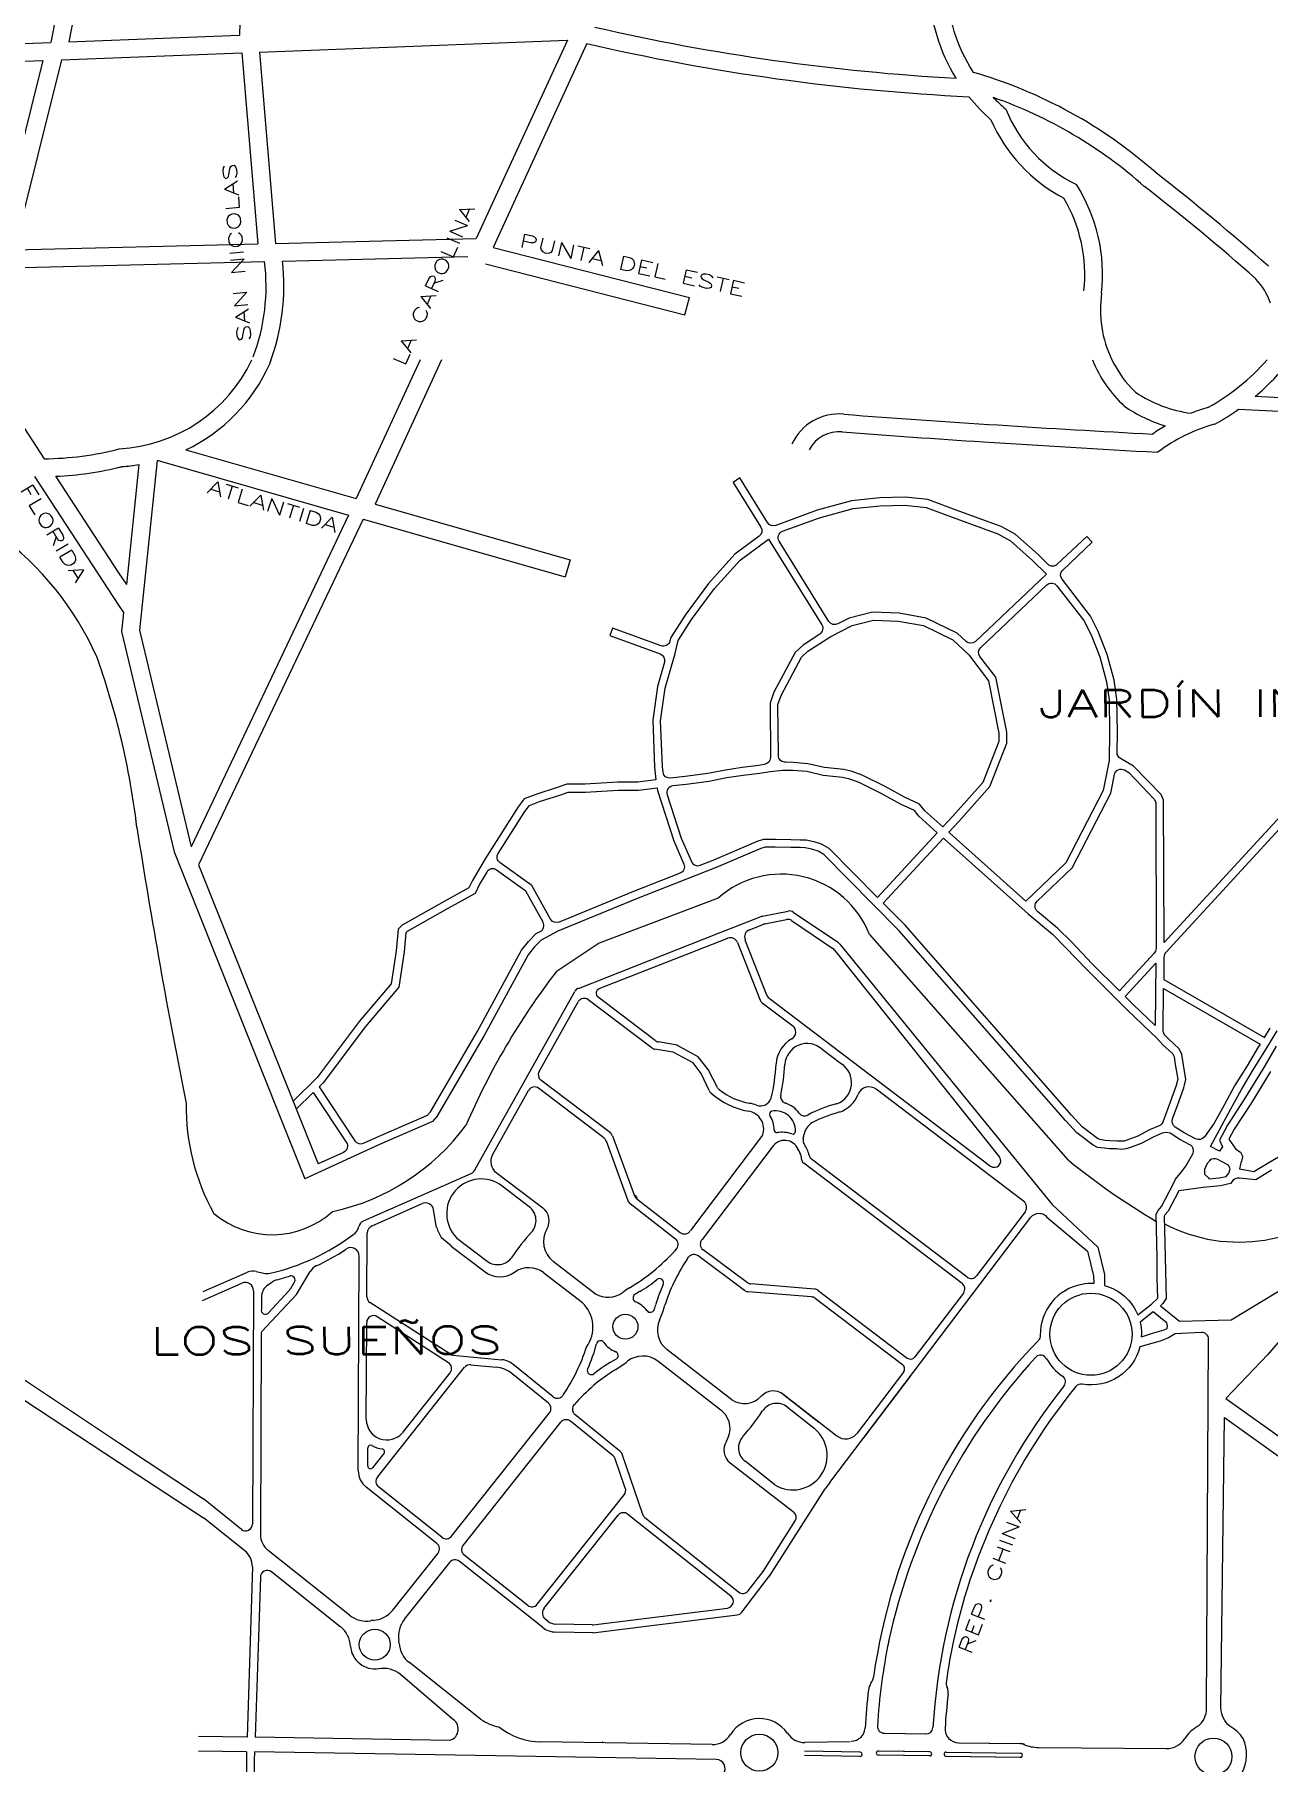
# Model space of a CAD drawing. Header units: millimetres. Extents: x 4374322 to 4409026, y 6503580 to 6534206.
# Drawn here: x 4377345 to 4378246, y 6530051 to 6531313 of the extents above; entities that cross this region are included whole.
import ezdxf

# ---------------------------------------------------------------- set-up
doc = ezdxf.new("R2010")
doc.units = ezdxf.units.MM
for name, color, linetype in [('LINEA CALLE', 252, 'Continuous'), ('NOMBRE BARRIO', 8, 'Continuous'), ('NOMBRE CALLE', 252, 'Continuous')]:
    doc.layers.add(name, color=color, linetype=linetype)
doc.styles.add('ROMANS', font='romans')
doc.styles.add('S1', font='ROMANS')

msp = doc.modelspace()

# ---------------------------------------------------------------- linework, layer by layer
at = {"layer": 'LINEA CALLE', "transparency": 33554687}
for p, q in [((4377371.3, 6531382.1), (4377356.7, 6531306.9)), ((4377384.6, 6531382.6), (4377370, 6531307.4)), ((4377496.4, 6531386.3), (4377494.7, 6531312.2)), ((4377247.6, 6531302.7), (4377356.7, 6531306.9)), ((4377370, 6531307.4), (4377494.7, 6531312.2)), ((4377509.2, 6531299.8), (4377734.2, 6531308.5)), ((4377734.2, 6531308.5), (4377667.5, 6531163.7)), ((4377748.2, 6531306.1), (4377679.8, 6531157.2)), ((4377247.7, 6531289.7), (4377351, 6531293.7)), ((4377351, 6531293.7), (4377316.4, 6531155)), ((4377364.5, 6531294.2), (4377329.9, 6531155.4)), ((4377364.5, 6531294.2), (4377496.2, 6531299.3)), ((4377496.2, 6531299.3), (4377507.9, 6531159.8)), ((4377509.2, 6531299.8), (4377520.9, 6531160.1)), ((4377329.9, 6531155.4), (4377507.9, 6531159.8)), ((4377520.9, 6531160.1), (4377667.5, 6531163.7)), ((4377679.8, 6531157.2), (4377823.2, 6531120.5)), ((4377326.7, 6531142.3), (4377512.9, 6531146.9)), ((4377526, 6531147.2), (4377661.4, 6531150.6)), ((4377674.3, 6531145.2), (4377819.9, 6531107.9)), ((4377819.9, 6531107.9), (4377823.2, 6531120.5)), ((4377308.5, 6531069.3), (4377352, 6531002.8)), ((4377626.5, 6531075), (4377579.8, 6530973.7)), ((4377642.1, 6531075), (4377593.7, 6530969.7)), ((4378236.5, 6531048.4), (4378285.6, 6531046.1)), ((4378224.3, 6531039), (4378285.8, 6531036)), ((4377455.4, 6531009.3), (4377579.8, 6530973.7)), ((4377344.9, 6530989.8), (4377406.3, 6530895.8)), ((4377360.3, 6530990), (4377406.3, 6530919.6)), ((4377421.1, 6530998.5), (4377412, 6530910.9)), ((4377434.5, 6531001.4), (4377421.5, 6530877.6)), ((4377435.1, 6531001.6), (4377574.3, 6530961.7)), ((4377593.7, 6530969.7), (4377736.1, 6530928.9)), ((4377574.3, 6530961.7), (4377459.3, 6530719.3)), ((4377584.8, 6530958.7), (4377464.6, 6530706.2)), ((4377584.8, 6530958.7), (4377732.5, 6530916.5)), ((4377736.1, 6530928.9), (4377732.5, 6530916.5)), ((4377406.3, 6530919.6), (4377412, 6530910.9)), ((4377406.3, 6530895.8), (4377409.8, 6530890.5)), ((4377409.8, 6530890.5), (4377408.4, 6530876.7)), ((4377408.4, 6530876.7), (4377446.8, 6530715.6)), ((4377421.5, 6530877.6), (4377459.3, 6530719.3)), ((4377446.8, 6530715.6), (4377542.3, 6530477)), ((4377464.6, 6530706.2), (4377552, 6530487.8)), ((4377844.1, 6530681.9), (4377757.3, 6530649)), ((4377844.5, 6530656.2), (4377875.7, 6530668.4)), ((4377867, 6530658.8), (4377877.5, 6530662.9)), ((4377876.5, 6530668.7), (4377895.3, 6530672.5)), ((4377878.2, 6530663.1), (4377894.1, 6530666.3)), ((4377897.9, 6530665.6), (4377928, 6530645.1)), ((4377899.1, 6530671.7), (4377932, 6530649.4)), ((4377742.1, 6530616), (4377844.5, 6530656.2)), ((4377757.4, 6530615.8), (4377851.2, 6530652.6)), ((4377858.4, 6530649.4), (4377874.9, 6530607.4)), ((4377863.8, 6530651.5), (4377879.6, 6530611.3)), ((4378100, 6530490.6), (4377954.9, 6530655.3)), ((4377757.3, 6530649), (4377725.8, 6530628.1)), ((4377929.1, 6530644), (4378049.6, 6530492.7)), ((4377933.1, 6530648.4), (4378088.2, 6530458.2)), ((4377666.6, 6530483.5), (4377739.6, 6530613.8)), ((4377713.5, 6530555.4), (4377741.9, 6530606.2)), ((4377796, 6530572.3), (4377749.3, 6530607.7)), ((4377798.2, 6530577.9), (4377756.5, 6530609.6)), ((4377876.4, 6530605.5), (4377898.7, 6530588.6)), ((4377881.4, 6530608.9), (4378043.2, 6530486.2)), ((4377814.3, 6530574.5), (4377800.6, 6530576.9)), ((4377829.7, 6530566), (4377814.1, 6530574.5)), ((4377811.1, 6530569.5), (4377798, 6530571.5)), ((4377825.9, 6530561.5), (4377811.3, 6530569.5)), ((4377831.9, 6530553.8), (4377825.9, 6530561.5)), ((4377836.9, 6530556.8), (4377829.7, 6530566)), ((4377920.1, 6530571.5), (4377934.2, 6530560.9)), ((4377765.5, 6530510.5), (4377714.8, 6530548.9)), ((4377837.6, 6530541.3), (4377831.9, 6530553.8)), ((4377843.8, 6530543.6), (4377836.9, 6530556.8)), ((4377679.4, 6530494.4), (4377705.7, 6530541.4)), ((4377760.6, 6530506.9), (4377713.1, 6530543)), ((4378067.3, 6530460.6), (4377959.6, 6530542.3)), ((4377762.3, 6530504.6), (4377778.3, 6530461)), ((4377767.1, 6530508.2), (4377783.2, 6530464.6)), ((4377876.7, 6530508.8), (4377823.9, 6530439.1)), ((4377883.7, 6530500.1), (4377832.5, 6530432.6)), ((4378022.4, 6530400.5), (4377906.7, 6530488.3)), ((4378026.2, 6530405), (4377912.4, 6530491.3)), ((4377625.1, 6530463.7), (4377663.8, 6530480.9)), ((4377682, 6530481.5), (4377716.1, 6530455.7)), ((4377585.2, 6530446.1), (4377625.1, 6530463.7)), ((4377706.2, 6530456.5), (4377686.4, 6530471.6)), ((4377784.8, 6530462.3), (4377816.5, 6530437.8)), ((4377591.4, 6530442.6), (4377628, 6530458.8)), ((4377638.6, 6530441.4), (4377636.4, 6530454.3)), ((4377780, 6530458.8), (4377813.1, 6530433.1)), ((4378068.4, 6530452.8), (4378032.9, 6530406.1)), ((4378079.7, 6530451.2), (4378079.7, 6530451.2)), ((4377587.6, 6530390.7), (4377587.8, 6530437.2)), ((4377649.4, 6530427.6), (4377642.2, 6530433.9)), ((4377649.2, 6530427.8), (4377674, 6530408.9)), ((4377653.4, 6530433.6), (4377675.5, 6530416.8)), ((4377812.7, 6530424.4), (4377814, 6530426.1)), ((4377865.6, 6530401), (4377833.2, 6530425.1)), ((4377972.6, 6530432.6), (4377972.6, 6530432.6)), ((4377506.8, 6530409.3), (4377512.3, 6530408)), ((4377536.1, 6530392.5), (4377546.2, 6530409.3)), ((4377581.3, 6530263.8), (4377581.9, 6530420.2)), ((4377723.6, 6530416.8), (4377754.5, 6530392.8)), ((4377821.3, 6530417.8), (4377822.6, 6530419.6)), ((4377863.5, 6530395.4), (4377829.6, 6530420.6)), ((4377467.6, 6530388), (4377496.4, 6530400.7)), ((4377468.1, 6530394.6), (4377500.4, 6530408.8)), ((4377515.2, 6530399.4), (4377518.7, 6530401.7)), ((4377532, 6530396.9), (4377534.6, 6530401.3)), ((4377717, 6530408.3), (4377745.1, 6530386.5)), ((4377914.6, 6530396.4), (4377868.2, 6530400.1)), ((4377238.3, 6530396.1), (4377406.3, 6530284.3)), ((4377504.8, 6530395.2), (4377504.1, 6530224.8)), ((4377510.6, 6530390.4), (4377510.6, 6530381.8)), ((4377510.9, 6530365.4), (4377536.1, 6530392.5)), ((4377515.8, 6530379.1), (4377530.7, 6530395.2)), ((4377648.1, 6530349), (4377589.9, 6530386.5)), ((4377912.5, 6530390.7), (4377866.1, 6530394.4)), ((4377915.1, 6530389.7), (4377978.8, 6530341.4)), ((4377917.2, 6530395.4), (4377982.3, 6530346)), ((4378023.4, 6530393.5), (4377987.9, 6530346.8)), ((4377238, 6530380.5), (4377406.3, 6530269.9)), ((4377587.2, 6530301.1), (4377587.5, 6530372)), ((4377647.2, 6530342.6), (4377595.2, 6530376.2)), ((4377510.5, 6530364.4), (4377509.9, 6530217.2)), ((4377650.3, 6530348.2), (4377686.3, 6530344.8)), ((4377854.1, 6530315.5), (4377806.8, 6530352.3)), ((4377595.3, 6530259), (4377659, 6530339.3)), ((4377613.8, 6530291.6), (4377648.4, 6530335.3)), ((4377663.4, 6530341.1), (4377682.2, 6530339.3)), ((4377720.2, 6530313), (4377693.5, 6530334.7)), ((4377723.6, 6530317.7), (4377694.3, 6530341.5)), ((4377769.6, 6530345.2), (4377769.6, 6530345.2)), ((4377847.5, 6530307), (4377800.2, 6530343.7)), ((4377979.6, 6530335.8), (4377945.7, 6530291.2)), ((4377984.7, 6530333), (4377950.4, 6530287.7)), ((4377891.4, 6530319.8), (4377930.8, 6530289.2)), ((4377891.9, 6530319.4), (4377917.8, 6530299.3)), ((4377894.8, 6530310.2), (4377914.3, 6530294.7)), ((4377649.5, 6530215.9), (4377721, 6530306)), ((4377657.9, 6530209.2), (4377729.3, 6530299.1)), ((4377767.5, 6530274.6), (4377736.4, 6530299.9)), ((4377772.4, 6530278.1), (4377739.5, 6530304.8)), ((4377406.3, 6530284.3), (4377468.2, 6530243.1)), ((4377588.3, 6530267.2), (4377588.4, 6530280.4)), ((4377591.9, 6530265.9), (4377600.2, 6530276.4)), ((4377776.4, 6530250.9), (4377769.1, 6530272.3)), ((4377789.1, 6530231.8), (4377774, 6530275.8)), ((4377885.7, 6530253.3), (4377863.9, 6530270.6)), ((4377406.3, 6530269.9), (4377468.2, 6530229.3)), ((4377853.1, 6530269.5), (4377899.2, 6530233.6)), ((4377638.8, 6530210.6), (4377587.1, 6530251.6)), ((4377642.4, 6530215.1), (4377596.1, 6530251.9)), ((4377712.1, 6530166.2), (4377775.6, 6530246.1)), ((4377881.7, 6530186.8), (4377922.3, 6530250.6)), ((4377925.7, 6530255.1), (4377922.3, 6530250.6)), ((4377496, 6530220.9), (4377468.2, 6530243.1)), ((4377498.4, 6530205.3), (4377468.2, 6530229.3)), ((4377717, 6530163), (4377771.2, 6530231.2)), ((4377778.2, 6530232), (4377853.5, 6530172.3)), ((4377790.7, 6530229.5), (4377859.1, 6530175.2)), ((4377877, 6530190.2), (4377900.4, 6530227)), ((4377574.9, 6530158.3), (4377515.6, 6530205.4)), ((4377606.6, 6530161.9), (4377639.6, 6530203.6)), ((4377615, 6530155.2), (4377648.1, 6530196.8)), ((4377716.1, 6530149.2), (4377655.1, 6530197.7)), ((4377705.1, 6530165.4), (4377658.4, 6530202.4)), ((4377504, 6530193.5), (4377500.2, 6530069.2)), ((4377509.8, 6530185.9), (4377506, 6530069.1)), ((4377568.2, 6530149.8), (4377517.9, 6530189.8)), ((4377861.5, 6530160.4), (4377881.8, 6530187)), ((4377866.2, 6530176.1), (4377877, 6530190.2)), ((4377752.6, 6530145.3), (4377858.2, 6530158.5)), ((4377753, 6530151.2), (4377851, 6530163.4)), ((4377719.7, 6530153.8), (4377717.9, 6530155.2)), ((4377753, 6530145.4), (4377725.4, 6530145.9)), ((4377752.3, 6530151.2), (4377725.5, 6530151.7)), ((4377670.7, 6530082.2), (4377618.7, 6530123.6)), ((4377649.6, 6530082.7), (4377612, 6530115.1)), ((4377500.2, 6530069.2), (4377464.6, 6530069.7)), ((4377648.3, 6530066.8), (4377506, 6530069.1)), ((4377965.4, 6530072), (4377995.4, 6530071.5)), ((4377966, 6530072), (4377996, 6530071.5)), ((4377499.8, 6530058.4), (4377464.6, 6530058.9)), ((4377499.8, 6530058.4), (4377499.6, 6530052.1)), ((4377505.6, 6530058.3), (4377505.4, 6530052)), ((4377842.8, 6530052.9), (4377505.6, 6530058.3)), ((4377839.8, 6530063.7), (4377714.6, 6530065.7)), ((4377760, 6530065.7), (4377759.7, 6530065.7)), ((4377760, 6530065.1), (4377759.7, 6530065.1)), ((4377947.9, 6530058.1), (4377907.3, 6530058.8)), ((4377940.7, 6530065.7), (4377907.4, 6530065.2)), ((4377998.2, 6530058.4), (4377961.2, 6530059)), ((4377998.2, 6530055.4), (4377961.2, 6530056)), ((4377998.8, 6530058.4), (4377961.8, 6530059)), ((4377998.8, 6530055.4), (4377961.8, 6530056)), ((4378010.7, 6530058.2), (4378065, 6530057.4)), ((4378019.8, 6530065.1), (4378064.5, 6530064.4)), ((4378020.4, 6530065.1), (4378065.1, 6530064.4)), ((4378078.1, 6530061.6), (4378171.5, 6530060.8)), ((4377499.6, 6530052.1), (4377499.6, 6529960.5)), ((4377505.4, 6530052), (4377505.4, 6530029.7)), ((4377947.8, 6530055.1), (4377907.3, 6530055.8)), ((4378010.7, 6530055.2), (4378064.3, 6530054.4)), ((4378011.3, 6530055.2), (4378064.9, 6530054.4))]:
    msp.add_line(p, q, dxfattribs=at)
for points in [[(4378257.9, 6530744.9), (4378169.9, 6530649.4), (4378169.6, 6530753.4), (4378167.7, 6530757.5), (4378147.7, 6530778.4), (4378138.2, 6530783.8, -0.274877), (4378135.6, 6530788.2), (4378135.9, 6530803.1), (4378135.5, 6530827.2), (4378133.5, 6530841.1), (4378128.4, 6530859.9), (4378121.9, 6530876.6), (4378116.1, 6530887.8), (4378095.4, 6530914.8, -0.385083), (4378095.9, 6530921.5), (4378117.4, 6530941.8), (4378113.5, 6530946), (4378091.9, 6530925.7, -0.405195), (4378084.9, 6530925.8), (4378077.9, 6530932.8), (4378061.2, 6530947.7), (4378050.9, 6530953.3), (4378018, 6530965.3), (4377997.4, 6530973), (4377980.7, 6530974.7), (4377962.3, 6530974.2), (4377941.7, 6530972.1), (4377916.5, 6530965.3), (4377886.3, 6530954.1, -0.355829), (4377880.3, 6530956.2), (4377860, 6530988.8), (4377855.2, 6530985.5), (4377875.5, 6530952.9, -0.391926), (4377874.2, 6530946.2), (4377856.4, 6530933.1), (4377837.1, 6530911.7), (4377820, 6530888.6), (4377809.7, 6530872.3), (4377809, 6530869.7, -0.445047), (4377802.5, 6530866.2), (4377767, 6530879.1), (4377765, 6530873.7), (4377801.8, 6530860.3, -0.393), (4377804.9, 6530854.2), (4377799.8, 6530836.4), (4377796.4, 6530811.8), (4377797.7, 6530777.6), (4377798.8, 6530768.3), (4377785.6, 6530766.6), (4377770.9, 6530766.6), (4377747.1, 6530765.1), (4377733.6, 6530765.1), (4377726.7, 6530762.6), (4377711.7, 6530757.9), (4377702.6, 6530754.4), (4377698.2, 6530748.5), (4377674.1, 6530710.5), (4377664.7, 6530694.7), (4377662.2, 6530689.5), (4377644, 6530679.5), (4377613.4, 6530662.2), (4377610.4, 6530659.2), (4377609, 6530643.4), (4377605.4, 6530619.4), (4377582.1, 6530591.8), (4377551.4, 6530550.8), (4377533.7, 6530533.6)], [(4378084.1, 6530918.4), (4378032.1, 6530869.4, -0.397503), (4378025.3, 6530869.4), (4378018.9, 6530875.4), (4377996.2, 6530886.4), (4377976.4, 6530890.1), (4377957, 6530890.8), (4377940, 6530886.4), (4377931.7, 6530882.2, -0.389627), (4377925.1, 6530884), (4377888.8, 6530942.5, -0.475112), (4377891.3, 6530949.8), (4377918.2, 6530959.7), (4377942.8, 6530966.4), (4377962.6, 6530968.4), (4377980.5, 6530968.9), (4377996.1, 6530967.3), (4378015.9, 6530959.8), (4378048.5, 6530948), (4378057.8, 6530942.9), (4378073.9, 6530928.5), (4378084.1, 6530918.4)], [(4377881, 6530944), (4377919.9, 6530881.5, -0.407618), (4377918.4, 6530874.7), (4377906.2, 6530866.7), (4377900.5, 6530861.4), (4377884.8, 6530832.3), (4377882.1, 6530824.3), (4377882.4, 6530784.6, -0.387142), (4377877.9, 6530779.6), (4377877.9, 6530779.6), (4377873.9, 6530778.7), (4377861.7, 6530777.3), (4377849.5, 6530775.4), (4377836.6, 6530772.9), (4377820.2, 6530770.7), (4377809.5, 6530769.5, -0.409264), (4377804, 6530773.9), (4377803.5, 6530778.1), (4377802.2, 6530811.5), (4377805.5, 6530835.2), (4377812.7, 6530860.6), (4377815.1, 6530870), (4377824.8, 6530885.3), (4377841.6, 6530908), (4377860.3, 6530928.8), (4377881, 6530944)], [(4378012.6, 6530730), (4378019.9, 6530737.8), (4378042.7, 6530763.4), (4378055, 6530795.1), (4378055, 6530803.1), (4378047, 6530843.2), (4378035.4, 6530858.4, -0.383863), (4378036, 6530865), (4378084.3, 6530910.6, -0.443956), (4378091.7, 6530910), (4378111.2, 6530884.7), (4378116.6, 6530874.2), (4378122.9, 6530858.1), (4378127.8, 6530839.9), (4378129.7, 6530826.7), (4378130, 6530803.1), (4378129.7, 6530782.3), (4378125.5, 6530760.4), (4378098.2, 6530707.6), (4378068.9, 6530679.7)], [(4378008.3, 6530733.9), (4377995.1, 6530745.7), (4377991.4, 6530750.5), (4377980.4, 6530755.6), (4377966.1, 6530763.4), (4377949.5, 6530771.6), (4377942.1, 6530774.4), (4377936, 6530775.8), (4377921.9, 6530777.2), (4377909.8, 6530780), (4377899.1, 6530780.9), (4377893.7, 6530781.1), (4377893.7, 6530781.1, -0.441813), (4377888.2, 6530786.1), (4377887.9, 6530823.4), (4377890.2, 6530830), (4377905.2, 6530857.8), (4377909.8, 6530862.2), (4377926.5, 6530873.1), (4377942, 6530881), (4377957.7, 6530885), (4377975.8, 6530884.3), (4377994.3, 6530880.9), (4378015.6, 6530870.6), (4378027.3, 6530859.5), (4378041.6, 6530840.7), (4378049.2, 6530802.5), (4378049.2, 6530796.2), (4378037.6, 6530766.4), (4378015.6, 6530741.7), (4378008.3, 6530733.9)], [(4378137.4, 6530614.2), (4378117.5, 6530634), (4378102.2, 6530649.9), (4378092.3, 6530659.8), (4378077.5, 6530672.2, -0.44674), (4378077.3, 6530679.6), (4378102.9, 6530704.1), (4378131.1, 6530758.5), (4378133.7, 6530772.1, -0.512993), (4378141, 6530775.5), (4378144.1, 6530773.7), (4378162.8, 6530754.2), (4378163.8, 6530752.1), (4378164.1, 6530645.1, -0.18899), (4378162.7, 6530641.7), (4378137.4, 6530614.2)], [(4377819.1, 6530706.7, -0.423672), (4377816.4, 6530700.1), (4377782.4, 6530686.7), (4377728, 6530664.4, -0.381251), (4377721.7, 6530666.6), (4377708.2, 6530691.1), (4377684.9, 6530707.7, -0.398585), (4377683.5, 6530714.5), (4377703, 6530745.2), (4377706.3, 6530749.6), (4377713.6, 6530752.4), (4377728.6, 6530757.1), (4377734.7, 6530759.3), (4377747.3, 6530759.3), (4377771.1, 6530760.8), (4377786, 6530760.8), (4377799.6, 6530762.5), (4377799.8, 6530760.5), (4377811.8, 6530723.7), (4377819.1, 6530706.7)], [(4378265.2, 6530744.4), (4378171.1, 6530642.2, 0.185808), (4378169.8, 6530638.9), (4378169.7, 6530622.5), (4378243.4, 6530580.1), (4378247.4, 6530586.9)], [(4378164.9, 6530419.2), (4378164.2, 6530451), (4378165.5, 6530453.8), (4378168.1, 6530456.7), (4378176.3, 6530472.4), (4378176.3, 6530472.4), (4378178.2, 6530476.7), (4378182.9, 6530482.2), (4378185.9, 6530486.1), (4378191, 6530495.2), (4378190.9, 6530494.9, 0.417412), (4378188.8, 6530501.7), (4378181.5, 6530505.6), (4378174.4, 6530510.2), (4378171.6, 6530510.8), (4378168.6, 6530510.2), (4378161.9, 6530507.4), (4378153.1, 6530502.8), (4378144.7, 6530499.6), (4378142, 6530498.7), (4378138.5, 6530498.4), (4378135.2, 6530498.7), (4378130, 6530498.8), (4378126.2, 6530499.2), (4378121.4, 6530499.9), (4378118.1, 6530501.5), (4378106.3, 6530510.6), (4378098, 6530519.6), (4377976.5, 6530658.1), (4377938.7, 6530696.2), (4377921.4, 6530713.8), (4377917.2, 6530716.2), (4377912.7, 6530717.6), (4377907.8, 6530718.6), (4377904, 6530718.8), (4377897.2, 6530719), (4377885.9, 6530719.1), (4377878.5, 6530719.1), (4377875.4, 6530718.2), (4377842.7, 6530704.2), (4377784.6, 6530681.3), (4377727.1, 6530657.8), (4377714.9, 6530651.3), (4377710, 6530646.4), (4377705.5, 6530640.6), (4377673.2, 6530581.5), (4377638.8, 6530522.5), (4377635.6, 6530518.7), (4377596.8, 6530501.9), (4377542.3, 6530477)], [(4377578.9, 6530504.7, 0.368782), (4377585.1, 6530502.9), (4377594.5, 6530507.2), (4377632, 6530523.5), (4377634, 6530525.9), (4377668.1, 6530584.3), (4377700.6, 6530643.8), (4377705.6, 6530650.2), (4377711.4, 6530656), (4377714.3, 6530657.5, 0.418449), (4377716.3, 6530664.4), (4377703.8, 6530687.1), (4377682.4, 6530702.4, 0.437935), (4377675.2, 6530700.9), (4377669.9, 6530692), (4377666.7, 6530685.3), (4377646.8, 6530674.4), (4377617, 6530657.6), (4377616, 6530656.6), (4377614.8, 6530642.8), (4377610.9, 6530616.9), (4377586.7, 6530588.2), (4377555.8, 6530547), (4377552.7, 6530544), (4377578.9, 6530504.7)], [(4378251.8, 6530573.9), (4378242.7, 6530558.2), (4378228.3, 6530534.7), (4378216.2, 6530516.1), (4378210.5, 6530505.2), (4378212.7, 6530500.3), (4378210.3, 6530497), (4378210.3, 6530497), (4378210.3, 6530497, 0.098759), (4378210.3, 6530497), (4378210.3, 6530497), (4378203.8, 6530500.4), (4378218.8, 6530528), (4378226.5, 6530542.2), (4378235.8, 6530557.6), (4378243.5, 6530570.2), (4378252.5, 6530584.9)], [(4378247.7, 6530555.2), (4378233.2, 6530531.6), (4378221.2, 6530513.2), (4378217.3, 6530505.8), (4378222.4, 6530498.5), (4378225.7, 6530496.3), (4378227.4, 6530493), (4378227.4, 6530493, 0.023965), (4378225, 6530484.2), (4378225, 6530484.2), (4378235.5, 6530482.2), (4378245.3, 6530488.2), (4378262.9, 6530498.6)], [(4377548.5, 6530539.9), (4377572.6, 6530503.6, -0.461153), (4377570.6, 6530496.2), (4377552, 6530487.8)], [(4378202.8, 6530476.8), (4378210.2, 6530477.7), (4378215.4, 6530478.7), (4378217.3, 6530481), (4378218.3, 6530484.1), (4378217.1, 6530486.8), (4378211.9, 6530489.6), (4378209.1, 6530491.1, 0.328153), (4378203.2, 6530490.2), (4378204, 6530491), (4378201.3, 6530488), (4378199.4, 6530483.6), (4378199.4, 6530480.2), (4378202.4, 6530477.7), (4378202.8, 6530476.8)], [(4378248.3, 6530483.2), (4378236.9, 6530476.2), (4378224.9, 6530477.5, 0.249579), (4378220.5, 6530475.8), (4378218.5, 6530473.5), (4378211.1, 6530471.9), (4378198.5, 6530470.5), (4378180.6, 6530468.1), (4378172.9, 6530453.3), (4378170.4, 6530450.5), (4378170, 6530449.7), (4378171.4, 6530389.5), (4378169, 6530385.8), (4378167.2, 6530384.2), (4378181.2, 6530372.9), (4378219, 6530373.8), (4378273.6, 6530407)], [(4377925.7, 6530255.1), (4378072.6, 6530448.8, -0.489341), (4378084.4, 6530448.9), (4378114, 6530424), (4378118.4, 6530406.1), (4378118.5, 6530400.4, 0.057547), (4378110, 6530399.8, 0.37054), (4378079.5, 6530362.5, -0.201241), (4378078.1, 6530358.9, 0.158401), (4377957.7, 6530113)], [(4378088.2, 6530458.2), (4378121.5, 6530427.1), (4378126.3, 6530407.1), (4378126.5, 6530399, -0.229941), (4378150.7, 6530377.6), (4378160.7, 6530385.4), (4378165.3, 6530389.7), (4378164.9, 6530404.3), (4378164.9, 6530419.2)], [(4378153.4, 6530361.6), (4378161.5, 6530364.3), (4378170.1, 6530366.5), (4378172.2, 6530367.6), (4378172.5, 6530369.3), (4378171.9, 6530371.7), (4378170.1, 6530373.3), (4378161.9, 6530379.7), (4378161.9, 6530379.7), (4378152.4, 6530372.1, -0.066371), (4378153.5, 6530362.4)], [(4378200.9, 6530090.2), (4378202.4, 6530359.7, 0.431661), (4378197.2, 6530364.7), (4378178, 6530363.7), (4378173.1, 6530360.8), (4378167.1, 6530358.3), (4378152.3, 6530354.1, -0.390135), (4378110.2, 6530326.9, 0.27061), (4378105.4, 6530325.2, 0.116548), (4378016.1, 6530139.8)], [(4378488.5, 6530007.1), (4378423.3, 6529930.9), (4378406.7, 6529931.7), (4378348.6, 6529939.1), (4378288.1, 6529950.2), (4378247.3, 6529960.1), (4378230, 6529981), (4378218.9, 6530035.1, 0.112218), (4378226.7, 6530042.9, 0.241727), (4378227.7, 6530068.1, 0.126022), (4378218, 6530077.1, -0.215355), (4378211.5, 6530090.2), (4378214, 6530302.5), (4378276.6, 6530257.8), (4378357.8, 6530198.7), (4378359.6, 6530198.8), (4378357.8, 6530198.7)]]:
    msp.add_lwpolyline(points, format="xyb", dxfattribs=at)
for points in [[(4378004.3, 6530729.6), (4377990.8, 6530741.8), (4377987.7, 6530745.8), (4377977.8, 6530750.4), (4377963.4, 6530758.3), (4377947.1, 6530766.3), (4377940.5, 6530768.8), (4377935, 6530770.1), (4377920.9, 6530771.5), (4377908.9, 6530774.3), (4377898.8, 6530775.1), (4377891.2, 6530775.1), (4377882.2, 6530774.2), (4377874.7, 6530772.9), (4377862.5, 6530771.5), (4377850.5, 6530769.7), (4377837.5, 6530767.2), (4377820.9, 6530764.9), (4377811.2, 6530763.9, 0.476385), (4377806.9, 6530757.3), (4377817.2, 6530725.7), (4377824.7, 6530708.6, 0.404818), (4377831.1, 6530705.9), (4377840.5, 6530709.6), (4377873.4, 6530723.7), (4377877.6, 6530724.9), (4377886, 6530724.9), (4377897.3, 6530724.8), (4377904.2, 6530724.6), (4377908.5, 6530724.4), (4377914.2, 6530723.2), (4377919.5, 6530721.6), (4377925, 6530718.4), (4377942.8, 6530700.3), (4377960.6, 6530682.4)], [(4378008.7, 6530725.7), (4378009.5, 6530724.9), (4378070.7, 6530670.4), (4378088.4, 6530655.5), (4378098, 6530645.9), (4378113.3, 6530630), (4378143.2, 6530600.1), (4378164.9, 6530579.5), (4378169.1, 6530574.7), (4378176.1, 6530568.4), (4378177.3, 6530566), (4378178.1, 6530560.5), (4378180, 6530549.6), (4378178.8, 6530545.1), (4378174.4, 6530533), (4378169.1, 6530518.4, -0.210762), (4378166.3, 6530515.5), (4378159.4, 6530512.7), (4378150.7, 6530508.1), (4378142.7, 6530505.1), (4378140.8, 6530504.4), (4378138.5, 6530504.3), (4378135.5, 6530504.5), (4378130.4, 6530504.6), (4378126.9, 6530505), (4378123.1, 6530505.5), (4378121.2, 6530506.4), (4378110.2, 6530514.9), (4378102.3, 6530523.5), (4377980.7, 6530662.1), (4377964.7, 6530678.2)], [(4378240, 6530575.3), (4378238.8, 6530573.6), (4378230.5, 6530559.5), (4378221.4, 6530544.9), (4378213.7, 6530530.8), (4378206.4, 6530517.5), (4378199.4, 6530507.6, -0.37408), (4378193, 6530506.1), (4378184.5, 6530510.6), (4378178.1, 6530514.7, -0.349785), (4378176.1, 6530520.6), (4378179.9, 6530531.1), (4378184.4, 6530543.4), (4378185.9, 6530549.4), (4378183.8, 6530561.5), (4378182.9, 6530567.7), (4378180.9, 6530571.9), (4378173.3, 6530578.8), (4378170.6, 6530581.8, -0.187718), (4378169.3, 6530585.2), (4378169.6, 6530615.8)], [(4378215.1, 6530316.5), (4378279.2, 6530270.7), (4378346.2, 6530348, -0.36275), (4378374.1, 6530352.5), (4378437.5, 6530314.8), (4378486.9, 6530378.4), (4378415.8, 6530419.9), (4378372.8, 6530439.6), (4378284.7, 6530394.2), (4378245.8, 6530348.7)]]:
    msp.add_lwpolyline(points, format="xyb", close=True, dxfattribs=at)
for points in [[(4378068.9, 6530679.7), (4378013.4, 6530729.3), (4378012.6, 6530730)], [(4378163.5, 6530580.8), (4378163.5, 6530580.8)], [(4377548.5, 6530539.9), (4377536, 6530527.7)]]:
    msp.add_lwpolyline(points, dxfattribs=at)
msp.add_lwpolyline([(4378141.5, 6530610), (4378164, 6530634.5), (4378163.5, 6530588.8), (4378147.3, 6530604.2)], close=True, dxfattribs=at)
for centre, radius in [((4378116.5, 6530363.4), 30), ((4377776.5, 6530368.9), 9.12), ((4377593.4, 6530136.7), 11.3), ((4377874.3, 6530057.8), 13.5), ((4377874.3, 6530057.8), 13.5), ((4378206, 6530054.9), 13.5), ((4378206, 6530054.9), 13.5)]:
    msp.add_circle(centre, radius, dxfattribs=at)
for centre, radius, start, end in [((4378132.2, 6531351), 134.2, 182.3166, 211.5934), ((4378132.2, 6531351), 121.2, 181.5412, 213.0261), ((4378104.7, 6532845.1), 1566.8, 257.0706, 266.8265), ((4378104.7, 6532845.1), 1579.8, 256.9571, 267.1979), ((4377935.6, 6530954.3), 344, 48.3908, 73.9657), ((4378132.2, 6531351), 134.2, 218.6539, 228.6222), ((4378132.2, 6531351), 121.2, 224.1038, 229.9986), ((4377935.6, 6530954.3), 331, 48.3171, 70.6641), ((4378151.3, 6531297.3), 104.6, 201.9631, 244.2492), ((4378151.3, 6531297.3), 117.6, 203.5461, 242.3414), ((4377160.5, 6529919), 1636.4, 48.4376, 52.1733), ((4378002.4, 6531137.3), 109.6, 353.7948, 30.6274), ((4378002.4, 6531137.3), 122.6, 353.6727, 32.4513), ((4377160.5, 6529919), 1623.4, 48.4603, 52.1886), ((4377367.9, 6531128.7), 146.1, 339.3348, 7.144), ((4377367.9, 6531128.7), 159.1, 339.189, 6.6751), ((4378199.1, 6531099.4), 51.4, 19.4575, 42.4092), ((4378206.6, 6531111.5), 83.2, 171.4715, 205.9688), ((4377400.4, 6531124.2), 114.4, 273.1596, 334.5594), ((4377400.4, 6531124.2), 127.4, 295.6008, 335.9286), ((4377367.9, 6531128.7), 159.1, 339.189, 340.2715), ((4378206.6, 6531111.5), 96.2, 202.2539, 226.919), ((4378206.6, 6531111.5), 83.2, 205.9688, 226.2498), ((4378121.9, 6531183.6), 164.3, 299.1636, 318.6113), ((4378121.9, 6531183.6), 177.3, 310.2871, 322.2169), ((4378201.7, 6531129.6), 107.3, 235.5, 253.3201), ((4378201.7, 6531129.6), 94.3, 236.0951, 262.7616), ((4377932.2, 6530998.2), 37.3, 84.2075, 155.934), ((4378765.5, 6542157.4), 11153, 265.73419, 266.89509), ((4378238.9, 6530911.4), 121, 105.3588, 127.4131), ((4378238.9, 6530911.4), 134, 106.0356, 111.5144), ((4378121.9, 6531183.6), 177.3, 298.6585, 305.3127), ((4377932.2, 6530998.2), 24.3, 83.8427, 152.5916), ((4378765.5, 6542157.4), 11166, 265.7332, 266.26431), ((4378765.5, 6542157.4), 11166, 266.26431, 266.91901), ((4378238.9, 6530911.4), 134, 120.5254, 125.3169), ((4377350.4, 6531227.3), 224.5, 270.3999, 284.5252), ((4377350.4, 6531227.3), 224.5, 284.422, 284.5252), ((4377350.4, 6531227.3), 237.5, 272.3959, 284.2172), ((4377350.4, 6531227.3), 237.5, 283.6168, 284.2172), ((4377400.4, 6531124.2), 127.4, 273.7487, 279.3529), ((4377400.4, 6531124.2), 127.4, 285.5184, 285.7978), ((4377188.7, 6530769.2), 220.3, 23.8064, 54.0544), ((4376853, 6530665.9), 570.7, 14.1669, 19.6895), ((4376853, 6530665.9), 570.7, 6.7929, 14.1669), ((4382283.8, 6531497.4), 4923.8, 188.9264, 191.3084), ((4377890.2, 6530630), 69.4, 21.3626, 131.6118), ((4377877.5, 6530663.8), 5, 101.5303, 111.4177), ((4377879.2, 6530658.2), 5, 101.5303, 111.4177), ((4377895.1, 6530661.4), 5, 55.8313, 101.5303), ((4377896.3, 6530667.6), 5, 55.8313, 101.5303), ((4377853.2, 6530647.4), 5.6, 21.4251, 111.4177), ((4377869.1, 6530653.6), 5.6, 111.4062, 201.4251), ((4377929.2, 6530645.2), 5, 38.5146, 55.8313), ((4377925.2, 6530640.9), 5, 38.5146, 55.8313), ((4378145.2, 6530306.3), 528.6, 142.5046, 156.6416), ((4377743.9, 6530611.4), 5, 111.4177, 150.7549), ((4377758.7, 6530612.4), 3.6, 111.4177, 232.8122), ((4377884.8, 6530613.4), 5.6, 201.4251, 232.8122), ((4377746.3, 6530603.7), 5, 52.8122, 150.7549), ((4377879, 6530609), 4.4, 201.4251, 232.8122), ((4377895.3, 6530584.1), 5.6, 299.3925, 52.8122), ((4377801.6, 6530582.4), 5.6, 232.8122, 260.1135), ((4377909.2, 6530559.4), 22.7, 119.3925, 176.1368), ((4377909.2, 6530559.4), 16.3, 47.9438, 176.1368), ((4377798.7, 6530575.8), 4.4, 232.8122, 261.5857), ((4377745.8, 6530567.9), 140.9, 346.8512, 357.0927), ((4377925.4, 6530547.1), 16.3, 289.4877, 58.1033), ((4377717.8, 6530552.9), 5, 150.7549, 232.8091), ((4377762.6, 6530566.4), 130.4, 347.4753, 357.3907), ((4377710.1, 6530539), 5, 52.8091, 150.7549), ((4377842.2, 6530543.4), 5, 204.566, 227.6907), ((4377875.4, 6530580), 54.4, 227.6907, 260.3572), ((4377848.2, 6530545.9), 5, 207.3258, 231.3727), ((4377875.4, 6530580), 48.6, 231.3727, 260.2081), ((4377875, 6530538.6), 8.44, 251.5441, 340.5574), ((4377894.8, 6530537), 5, 167.4753, 250.9712), ((4377925.4, 6530547.1), 22.7, 289.4877, 338.0943), ((4377954.4, 6530535.5), 8.6, 52.8122, 158.0943), ((4377617, 6530529.8), 161.4, 179.2563, 208.9671), ((4377864.2, 6530513.2), 13.3, 341.502, 80.8606), ((4377864.5, 6530512.1), 20.1, 67.0655, 82.2709), ((4377883.7, 6530524.2), 2, 101.6095, 212.2658), ((4377864.5, 6530512.1), 20.7, 1.231, 32.2658), ((4377886.2, 6530512), 14.5, 358.0321, 101.6095), ((4377886.2, 6530512), 21.5, 36.8541, 70.9712), ((4377907.4, 6530527.9), 5, 216.8541, 297.5378), ((4377959.5, 6530427.9), 107.8, 105.5372, 117.5378), ((4377960.2, 6530426.4), 103, 105.3572, 117.4905), ((4377528.6, 6530612.6), 163.1, 282.0395, 323.6391), ((4377762.4, 6530506.5), 5, 20.1973, 52.8091), ((4377887.2, 6530512.6), 2, 181.231, 279.5299), ((4377890.9, 6530490.2), 20.7, 69.9946, 99.5299), ((4377898.7, 6530511.6), 2, 249.9946, 358.0321), ((4377919.5, 6530506.9), 12.8, 122.4732, 168.4068), ((4377757.6, 6530502.9), 5, 20.1973, 52.8091), ((4377892.7, 6530494.2), 10.8, 23.2561, 146.973), ((4377890.9, 6530490.2), 14.3, 11.9135, 35.5908), ((4377911.8, 6530505.2), 5.6, 165.1456, 215.5908), ((4377886.2, 6530512), 20.9, 345.1456, 353.0525), ((4377890.9, 6530490.2), 20.1, 11.9135, 35.5908), ((4377688.1, 6530489.5), 10, 150.7549, 232.8123), ((4377910.5, 6530492.5), 5.69, 173.4737, 230.1876), ((4377916, 6530495.5), 5.6, 191.9135, 232.8122), ((4378046, 6530489.9), 4.6, 232.8122, 38.5146), ((4378433.5, 6530900.8), 528.7, 230.8921, 239.3758), ((4377671.1, 6530451.6), 25.2, 52.4222, 225.4315), ((4377661.4, 6530486.4), 6, 293.8099, 330.7549), ((4377783, 6530462.7), 5, 200.1973, 232.1806), ((4377787.9, 6530466.3), 5, 200.1973, 232.1806), ((4377788.4, 6530466.7), 5, 200.1973, 232.1806), ((4378063.9, 6530456.2), 5.6, 322.8122, 52.8122), ((4378224.6, 6530548.4), 117.7, 242.493, 315.9137), ((4377518.3, 6530502.1), 66, 229.861, 312.1123), ((4377630.4, 6530453.3), 6, 9.929, 113.8099), ((4377698.6, 6530446.5), 12.6, 317.6005, 52.8122), ((4377708.8, 6530446.2), 12, 329.4108, 52.8123), ((4377481.2, 6530564.1), 160.2, 282.8832, 306.9156), ((4377571.6, 6530444.9), 10.6, 303.4273, 345.2307), ((4377587.6, 6530440.6), 6, 113.7625, 165.2307), ((4377593.8, 6530437.1), 6, 113.8099, 179.7748), ((4377667.1, 6530450.5), 29.9, 197.631, 214.0832), ((4377823.6, 6530332.3), 156.7, 137.6005, 146.0731), ((4377734.5, 6530431), 17.9, 149.4108, 232.3789), ((4377819.6, 6530441.7), 5.04, 232.3683, 328.2681), ((4377481.2, 6530564.1), 166, 294.7163, 303.2024), ((4377576, 6530420.7), 5.97, 355.6193, 130.601), ((4377708.4, 6530519), 140.8, 300.0797, 317.8212), ((4377810, 6530429.1), 5, 322.813, 52.1806), ((4377836.2, 6530429.2), 5.04, 137.5052, 233.2691), ((4377504.4, 6530399.6), 10, 76.1018, 113.7625), ((4377554.8, 6530404.2), 10, 114.7163, 149.2694), ((4377683.2, 6530426.8), 12.6, 232.8105, 326.0731), ((4377705.9, 6530394), 18, 52.2543, 125.7665), ((4377937.7, 6530341.2), 139.4, 146.6544, 162.3026), ((4377826.6, 6530416.6), 5, 53.4438, 142.8119), ((4377498.8, 6530395.2), 6, 359.7748, 113.8099), ((4377521.3, 6530390.5), 10.7, 124.5212, 180.5987), ((4377514.7, 6530417.7), 10, 256.1018, 282.8832), ((4377524.4, 6530393.5), 10, 104.2102, 124.3501), ((4377481.2, 6530564.1), 166, 284.2102, 287.7034), ((4377523.4, 6530402), 10, 316.994, 329.2694), ((4377532.2, 6530403), 3, 324.8455, 99.8339), ((4377684.9, 6530423.3), 18, 232.8122, 305.7665), ((4377823.6, 6530332.3), 78.7, 124.5187, 128.6863), ((4377823.6, 6530332.3), 78.7, 124.5187, 128.6863), ((4377732.5, 6530486.7), 107, 300.5508, 308.7686), ((4377901.5, 6530355.5), 107, 155.5926, 163.8104), ((4377801.4, 6530401), 3, 335.5926, 128.7686), ((4377868.6, 6530405.1), 5, 233.4438, 265.4272), ((4378019.4, 6530396.5), 5, 322.8122, 52.8122), ((4378029, 6530409.1), 5, 232.8122, 322.8122), ((4377592.6, 6530390.7), 5, 179.7748, 237.1601), ((4377728, 6530368.6), 24.7, 323.8478, 46.239), ((4377763.8, 6530408.6), 18.2, 239.5536, 305.8248), ((4377785, 6530389.9), 3, 123.8544, 247.8495), ((4377823.6, 6530332.3), 72.3, 120.5508, 123.8544), ((4377776.5, 6530368.9), 19.6, 36.5117, 67.8495), ((4377729.4, 6530405.5), 72.3, 340.5068, 343.8104), ((4377866.5, 6530399.4), 5, 233.4438, 265.4272), ((4377912.1, 6530385.7), 5, 52.8154, 85.4272), ((4377914.2, 6530391.4), 5, 52.8122, 85.4272), ((4377513.5, 6530381), 3, 164.6111, 320.3715), ((4377592.5, 6530372), 5, 57.1601, 179.7748), ((4377794.7, 6530382.4), 3, 216.5117, 340.5068), ((4377817.8, 6530366.5), 18, 156.1875, 232.1806), ((4377729.4, 6530405.5), 78.7, 336.1875, 343.8104), ((4377512, 6530364.4), 1.5, 136.994, 179.7748), ((4378116.5, 6530363.4), 37, 357.2144, 358.4074), ((4377650.8, 6530353.2), 5, 237.1601, 264.5745), ((4377615.3, 6530396.7), 139.4, 326.0482, 342.2964), ((4377651.5, 6530382.3), 107, 335.5926, 345.9679), ((4377651.5, 6530382.3), 107, 335.5926, 345.9679), ((4377758.2, 6530355.7), 3, 35.8944, 165.9679), ((4377758.2, 6530355.7), 3, 35.8944, 165.9679), ((4377776.5, 6530368.9), 19.6, 215.8944, 248.4669), ((4377776.5, 6530368.9), 19.6, 215.8944, 248.4669), ((4377768.2, 6530347.9), 3, 298.3933, 68.4669), ((4377768.2, 6530347.9), 3, 298.3933, 68.4669), ((4377789.1, 6530329.5), 18, 52.1806, 128.1738), ((4378405.7, 6530044.5), 447.1, 137.5101, 167.7847), ((4377984.7, 6530349.2), 4, 232.8122, 322.8122), ((4378079.7, 6530343.1), 5, 28.8646, 137.2642), ((4377644.5, 6530338.4), 5, 321.6501, 57.1601), ((4377663, 6530336.2), 5, 84.5745, 141.549), ((4377680.2, 6530318.3), 21.1, 50.9174, 84.5745), ((4377684.9, 6530329.9), 14.9, 50.9174, 84.5745), ((4377843.4, 6530219.6), 139.4, 122.0586, 138.5056), ((4377751.6, 6530336.9), 3, 155.5926, 308.7686), ((4377751.6, 6530336.9), 3, 155.5926, 308.7686), ((4377820.5, 6530251.1), 107, 118.3933, 128.7686), ((4377820.5, 6530251.1), 107, 118.3933, 128.7686), ((4377729.4, 6530405.5), 78.7, 300.5508, 308.1738), ((4377976.4, 6530338.2), 4, 322.8122, 52.8154), ((4377884.5, 6530310), 12, 52.1933, 136.6605), ((4378442.5, 6530049.8), 442.2, 141.4248, 176.5843), ((4378092.9, 6530328.7), 5, 321.4248, 55.7624), ((4377717.1, 6530309.1), 5, 321.5497, 50.9174), ((4377726.7, 6530321.6), 5, 230.9174, 326.0491), ((4377742.7, 6530308.7), 5, 138.5056, 230.9174), ((4377863.3, 6530329.9), 17.1, 237.5035, 316.6605), ((4377887, 6530300.3), 12.6, 51.549, 146.7607), ((4377602.3, 6530301.3), 15.1, 181.5397, 318.6276), ((4377733.2, 6530296), 5, 50.9174, 141.549), ((4377835.8, 6530294.5), 17.1, 327.7007, 46.8578), ((4377745.4, 6530393.1), 156.7, 318.2882, 326.7607), ((4377860.4, 6530278.9), 12, 147.7007, 232.1679), ((4377871.7, 6530280.4), 12.6, 138.2882, 231.5507), ((4377898.7, 6530274.9), 25.2, 238.9297, 51.939), ((4377937.3, 6530297.6), 10.6, 232.1779, 322.8122), ((4377590.4, 6530280.4), 2, 60.89, 179.7748), ((4377601.8, 6530301), 21.6, 240.89, 262.1113), ((4377598.6, 6530277.6), 2, 321.549, 82.1113), ((4377764.3, 6530270.7), 5, 18.9341, 50.9174), ((4377769.3, 6530274.2), 5, 18.9341, 50.9174), ((4377596.7, 6530263.7), 15.4, 179.7748, 231.549), ((4377590.3, 6530267.2), 2, 179.7748, 321.549), ((4377599.2, 6530255.9), 5, 141.549, 231.549), ((4377771.7, 6530249.3), 5, 321.549, 18.9341), ((4377775.1, 6530228.1), 5, 51.549, 141.549), ((4377896.2, 6530229.7), 5, 327.5651, 52.1679), ((4377499.1, 6530224.8), 5, 231.549, 359.7748), ((4377793.8, 6530233.4), 5, 198.9341, 231.5458), ((4377524.9, 6530217.2), 15, 179.7748, 231.549), ((4377635.7, 6530206.7), 5, 321.5497, 51.549), ((4377645.6, 6530219), 5, 231.549, 321.5497), ((4377661.8, 6530206.1), 5, 141.549, 231.549), ((4377489, 6530193.6), 15, 359.7748, 51.549), ((4377652, 6530193.7), 5, 51.549, 141.549), ((4377514.8, 6530185.9), 5, 51.549, 179.7748), ((4377850.3, 6530168.4), 5, 277.1007, 51.549), ((4377862.2, 6530179.1), 5, 231.5458, 322.6235), ((4377587.4, 6530173.9), 20, 231.549, 279.1085), ((4377590.9, 6530174.4), 20, 273.9895, 321.549), ((4377708.2, 6530169.3), 5, 231.549, 321.549), ((4377721.4, 6530159.6), 5.6, 141.549, 231.549), ((4377857.6, 6530163.4), 5, 277.1007, 322.6235), ((4377555.8, 6530134.2), 20, 3.8368, 51.549), ((4377593.7, 6530134.5), 20, 93.9895, 99.1085), ((4377630.7, 6530142.8), 20, 141.549, 189.1085), ((4377725.7, 6530161.3), 15.4, 231.549, 268.8665), ((4377725.7, 6530161.3), 9.6, 231.549, 268.8665), ((4377752.4, 6530156.2), 5, 268.8665, 277.1007), ((4377593.4, 6530136.7), 17.7, 184.2345, 278.8635), ((4377591.2, 6530136.4), 20, 3.9895, 9.1085), ((4377631.1, 6530139.2), 20, 183.9895, 231.549), ((4378395.7, 6530050.6), 436, 168.2917, 176.5004), ((4378441.9, 6530049.8), 435.2, 168.0759, 172.004), ((4377599.5, 6530099.4), 20, 51.549, 99.2612), ((4377963.9, 6530102.5), 10, 143.5761, 173.1618), ((4377947.8, 6530114.4), 10, 323.5761, 351.9128), ((4378020.8, 6530109), 10, 172.004, 201.6048), ((4378396.3, 6530050.6), 445.5, 173.1618, 176.7655), ((4378441.9, 6530049.8), 432.7, 173.2827, 176.5753), ((4378002.2, 6530101.6), 10, 353.2827, 21.6048), ((4377645.8, 6530075), 8.56, 287.287, 63.8817), ((4377691.6, 6530113.1), 37.3, 235.8984, 258.4334), ((4377874.3, 6530057.8), 24.9, 34.5514, 147.8505), ((4378184.1, 6530090.2), 16.9, 308.7246, 0.0075), ((4377715.4, 6530116.3), 50.6, 231.7659, 269.0834), ((4377840, 6530079.3), 15.6, 269.0834, 327.8505), ((4377907.7, 6530080.8), 15.6, 214.5514, 269.0834), ((4377941.5, 6530076.3), 10, 269.0834, 356.7655), ((4377965.5, 6530077), 5, 176.5004, 269.0834), ((4377996.1, 6530076.5), 5, 269.0834, 356.5843), ((4378019.9, 6530075.1), 10, 176.5753, 269.0834), ((4378207.3, 6530053.8), 26.5, 118.507, 147.2377), ((4377947.9, 6530056.6), 1.5, 269.0834, 89.0834), ((4377961.2, 6530057.5), 1.5, 89.0834, 269.0834), ((4377998.8, 6530056.9), 1.5, 269.0834, 89.0834), ((4378010.7, 6530056.7), 1.5, 89.0834, 269.0834), ((4378064.4, 6530055.9), 8.5, 68.3221, 89.0834), ((4378065, 6530055.9), 1.5, 269.0834, 89.0834), ((4378065, 6530055.9), 8.5, 68.3221, 89.0834), ((4378078.6, 6530091.6), 30, 248.3221, 269.0834), ((4378171.8, 6530076.4), 15.6, 269.0834, 327.8505), ((4377842.7, 6530046.3), 6.6, 322.3976, 89.0834)]:
    msp.add_arc(centre, radius, start, end, dxfattribs=at)
at = {"layer": 'LINEA CALLE', "linetype": 'Continuous', "transparency": 33554687}
msp.add_arc((4378116.5, 6530363.4), 37, 208.8646, 235.7624, dxfattribs=at)

# ---------------------------------------------------------------- texts
at = {"layer": 'NOMBRE BARRIO', "linetype": 'Continuous', "transparency": 33554687, "style": 'S1', "width": 1.5}
for s, p in [('JARDÍN INGLÉS', (4378078.2, 6530813.9)), ('LOS SUEÑOS', (4377429.3, 6530348.5))]:
    msp.add_text(s, height=20, rotation=0.1337, dxfattribs=at).set_placement(p)
at = {"layer": 'NOMBRE CALLE', "transparency": 33554687, "style": 'ROMANS', "width": 1.5}
for s, rotation, p in [('SAN NICOLAS', 94.91, (4377503.1, 6531088.5)), ('LA CAROLINA', 66, (4377615, 6531069.7)), ('PUNTA DEL ESTE', 347.5475, (4377698.2, 6531157.6)), ('FLORIDA', 300.7943, (4377333.8, 6530980.6)), ('ATLANTIDA', 342.7278, (4377470.3, 6530978.2)), ('REP. CHINA', 69.3152, (4378028.7, 6530128.9))]:
    msp.add_text(s, height=10, rotation=rotation, dxfattribs=at).set_placement(p)

doc.saveas('drawing.dxf')
